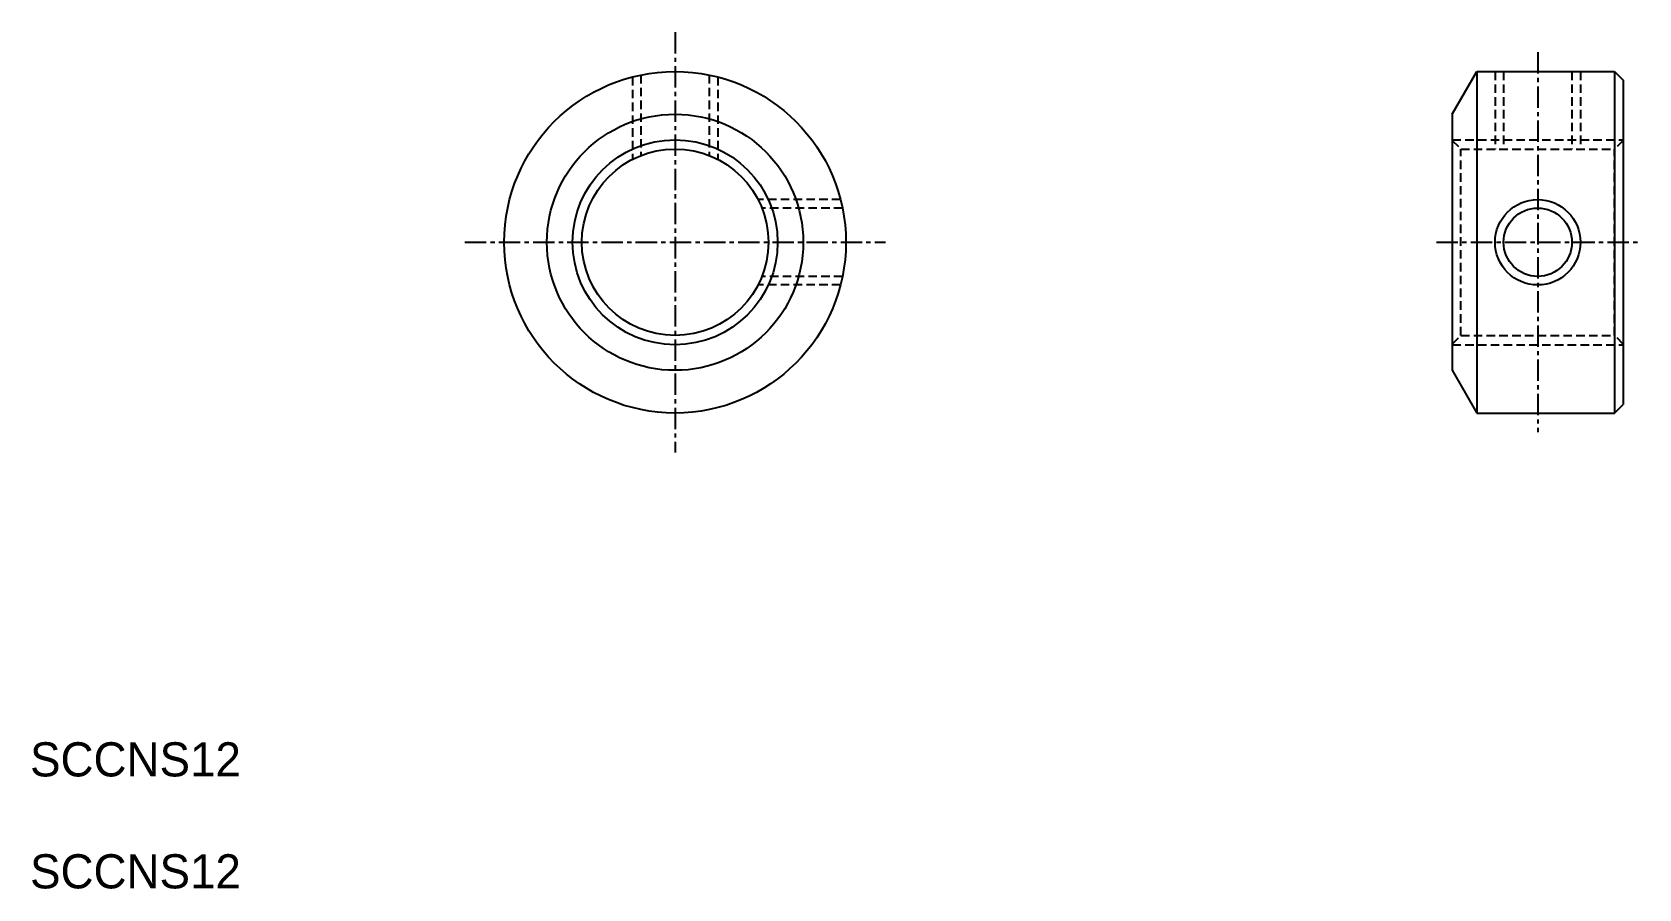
# Model space of a CAD drawing. Extents: x 80.2 to 174.2, y 91.8 to 142.
import ezdxf

# ---------------------------------------------------------------- set-up
doc = ezdxf.new("R2010")
doc.units = 0
doc.linetypes.add('CENTER', pattern=[2, 1.25, -0.25, 0.25, -0.25])
doc.linetypes.add('DASHED', pattern=[0.75, 0.5, -0.25])
doc.layers.get('0').update_dxf_attribs({"linetype": 'CONTINUOUS'})
doc.layers.add('CENTER', color=1, linetype='CENTER')

msp = doc.modelspace()

# ---------------------------------------------------------------- linework, layer by layer
at = {"color": 3, "linetype": 'DASHED'}
for p, q in [((115.288, 139.341), (115.288, 134.511)), ((115.788, 139.456), (115.788, 134.738)), ((119.788, 139.456), (119.788, 134.738)), ((120.288, 139.341), (120.288, 134.511)), ((165.778, 139.658), (165.778, 135.117)), ((166.278, 139.658), (166.278, 135.117)), ((170.278, 139.658), (170.278, 135.117)), ((170.778, 139.658), (170.778, 135.117)), ((163.278, 136.658), (163.278, 136.658)), ((163.278, 135.658), (173.278, 135.658)), ((163.278, 135.617), (163.778, 135.117)), ((166.278, 135.617), (166.278, 135.617)), ((167.278, 135.617), (167.278, 135.617)), ((173.278, 135.617), (172.778, 135.117)), ((163.778, 135.117), (172.778, 135.117)), ((163.778, 124.199), (163.778, 135.117)), ((172.778, 124.199), (172.778, 135.117)), ((127.47, 132.158), (122.641, 132.158)), ((127.586, 131.658), (122.867, 131.658)), ((163.278, 129.658), (163.278, 129.658)), ((127.47, 127.158), (122.641, 127.158)), ((127.586, 127.658), (122.867, 127.658)), ((163.278, 123.699), (163.778, 124.199)), ((163.778, 124.199), (172.778, 124.199)), ((173.278, 123.699), (172.778, 124.199)), ((163.278, 123.658), (173.278, 123.658)), ((166.278, 123.699), (166.278, 123.699)), ((167.278, 123.699), (167.278, 123.699))]:
    msp.add_line(p, q, dxfattribs=at)
at = {"color": 7, "linetype": 'CONTINUOUS'}
for p, q in [((163.278, 137.158), (164.721, 139.658)), ((164.721, 139.658), (164.721, 119.658)), ((164.721, 139.658), (172.778, 139.658)), ((172.778, 139.658), (173.278, 139.158)), ((172.778, 139.658), (172.778, 119.658)), ((173.278, 139.158), (173.278, 120.158)), ((163.278, 137.158), (163.278, 122.158)), ((163.278, 122.158), (164.721, 119.658)), ((164.721, 119.658), (172.778, 119.658)), ((172.778, 119.658), (173.278, 120.158))]:
    msp.add_line(p, q, dxfattribs=at)
for centre, radius in [((117.788, 129.658), 10), ((117.788, 129.658), 7.5), ((117.788, 129.658), 5.459), ((168.278, 129.658), 2)]:
    msp.add_circle(centre, radius, dxfattribs=at)
at = {"color": 3, "linetype": 'CONTINUOUS'}
for centre, radius in [((117.788, 129.658), 6), ((168.278, 129.658), 2.5)]:
    msp.add_circle(centre, radius, dxfattribs=at)
at = {"layer": 'CENTER', "color": 1, "linetype": 'CENTER'}
for p, q in [((117.788, 141.967), (117.788, 117.35)), ((168.278, 140.787), (168.278, 118.53)), ((105.479, 129.658), (130.096, 129.658)), ((162.359, 129.658), (174.196, 129.658))]:
    msp.add_line(p, q, dxfattribs=at)

# ---------------------------------------------------------------- texts
at = {"color": 7, "linetype": 'CONTINUOUS'}
for p in [(80.035, 98.373), (80.035, 91.815)]:
    msp.add_text('SCCNS12', height=2, dxfattribs=at).set_placement(p)

doc.saveas('drawing.dxf')
